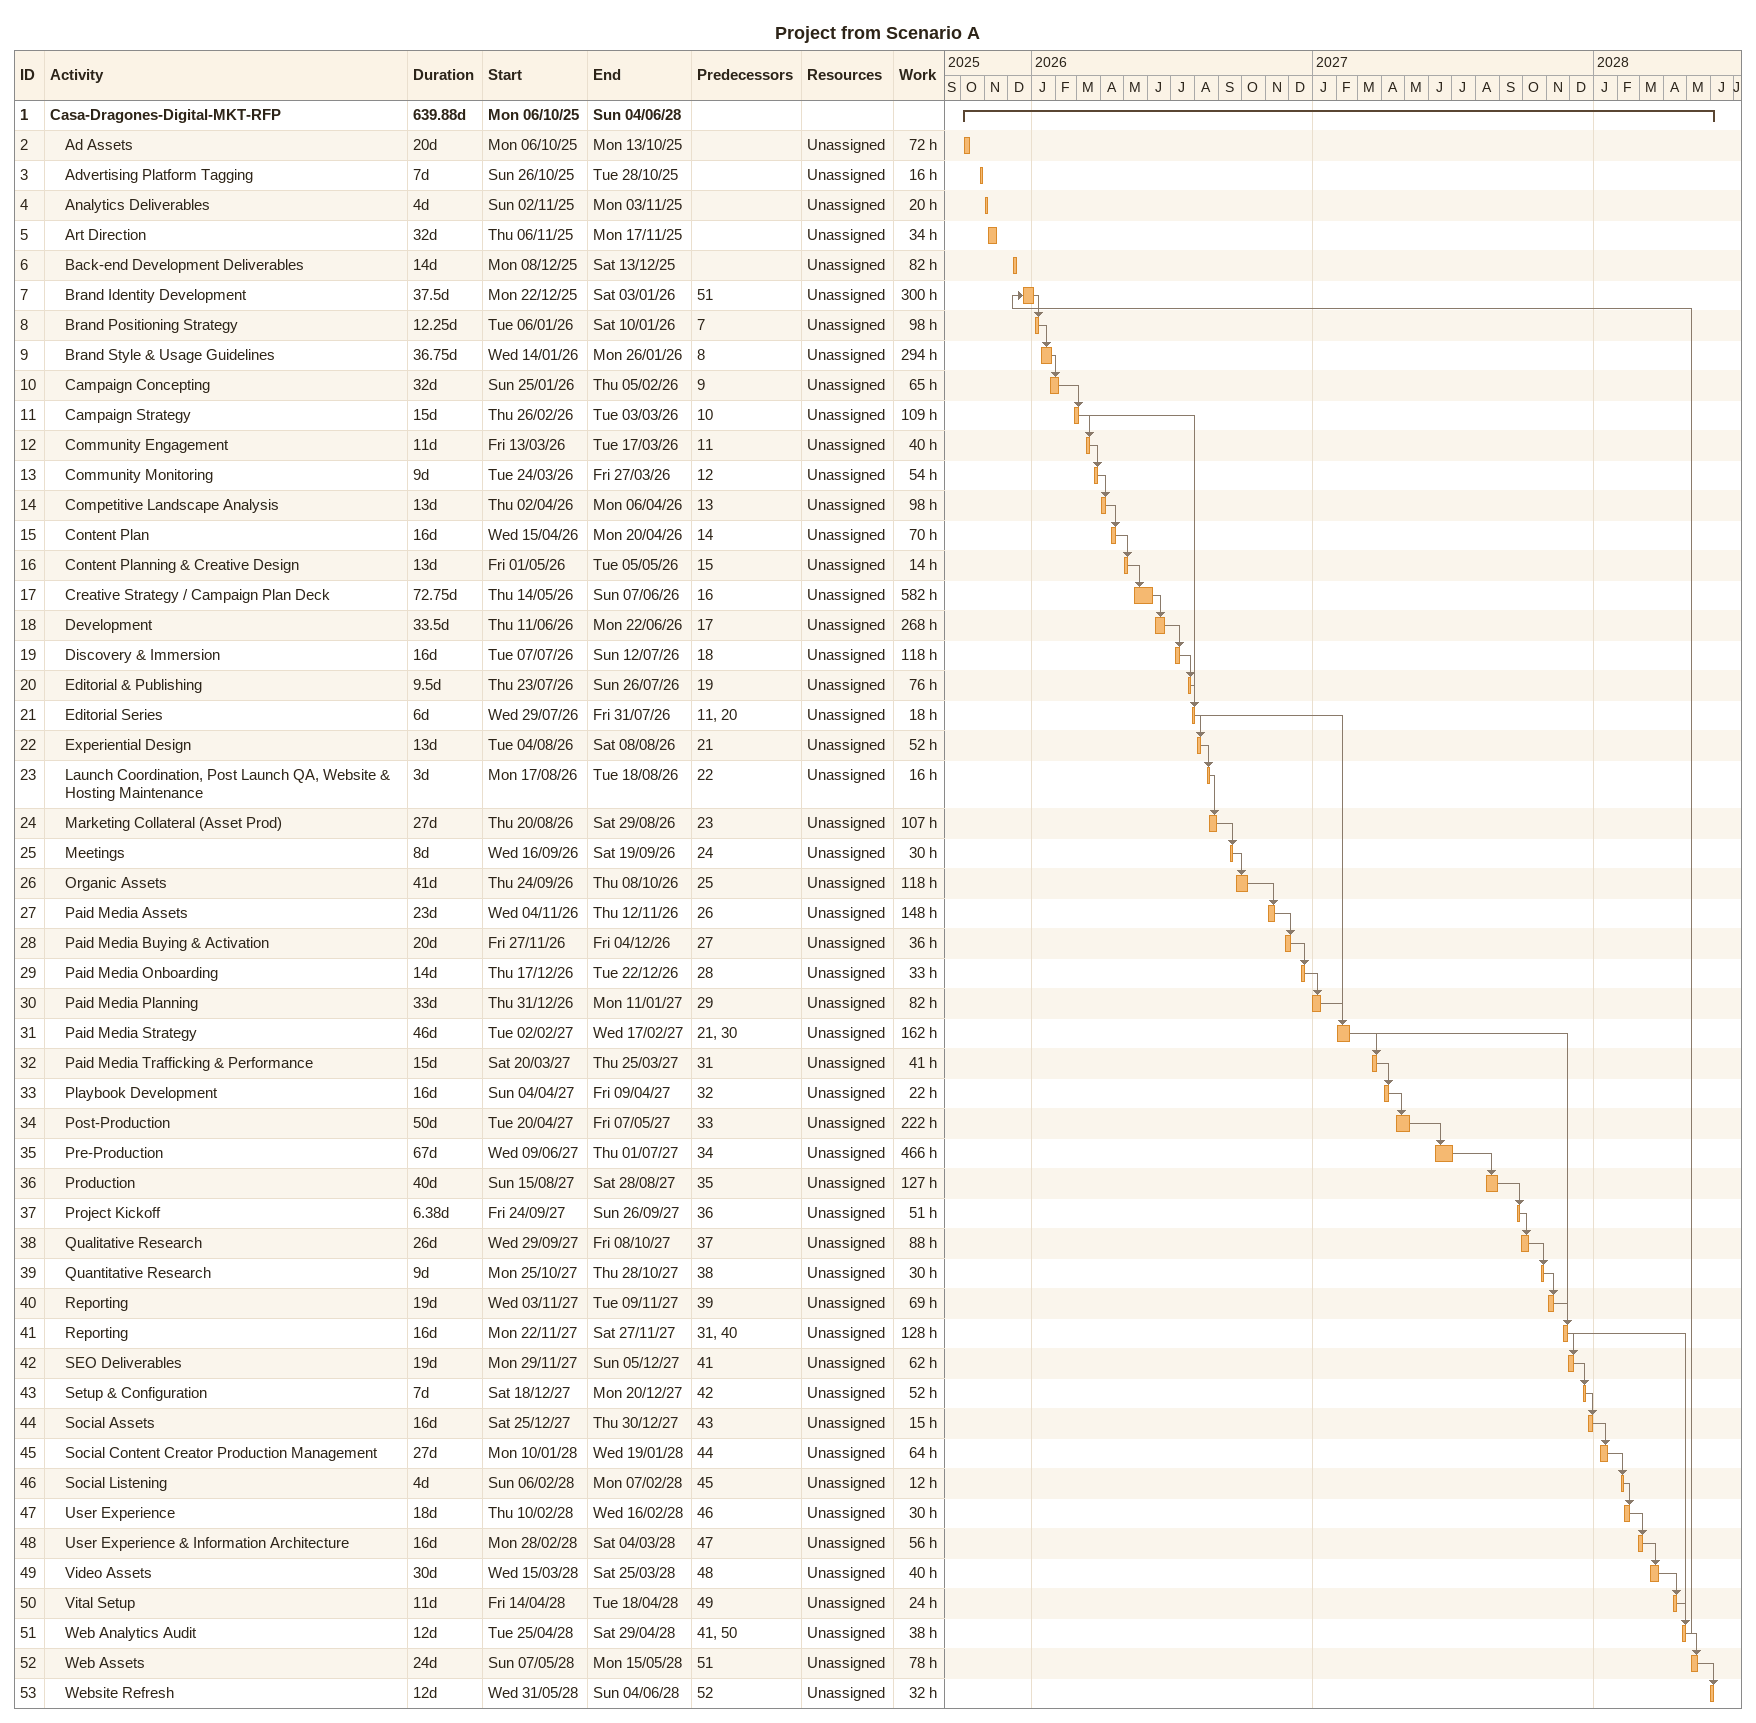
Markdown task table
Project from Scenario A

| ID | Level | Task | Duration | Start | Finish | Predecessors | Resources | Work (h) |
|---|---|---|---|---|---|---|---|---|
| 1 | 1 | **Casa-Dragones-Digital-MKT-RFP** | 639.88d | 2025-10-06 | 2028-06-04 |  |  |  |
| 2 | 2 | Ad Assets | 20d | 2025-10-06 | 2025-10-13 |  | Unassigned | 72 |
| 3 | 2 | Advertising Platform Tagging | 7d | 2025-10-26 | 2025-10-28 |  | Unassigned | 16 |
| 4 | 2 | Analytics Deliverables | 4d | 2025-11-02 | 2025-11-03 |  | Unassigned | 20 |
| 5 | 2 | Art Direction | 32d | 2025-11-06 | 2025-11-17 |  | Unassigned | 34 |
| 6 | 2 | Back-end Development Deliverables | 14d | 2025-12-08 | 2025-12-13 |  | Unassigned | 82 |
| 7 | 2 | Brand Identity Development | 37.5d | 2025-12-22 | 2026-01-03 | 51 | Unassigned | 300 |
| 8 | 2 | Brand Positioning Strategy | 12.25d | 2026-01-06 | 2026-01-10 | 7 | Unassigned | 98 |
| 9 | 2 | Brand Style & Usage Guidelines | 36.75d | 2026-01-14 | 2026-01-26 | 8 | Unassigned | 294 |
| 10 | 2 | Campaign Concepting | 32d | 2026-01-25 | 2026-02-05 | 9 | Unassigned | 65 |
| 11 | 2 | Campaign Strategy | 15d | 2026-02-26 | 2026-03-03 | 10 | Unassigned | 109 |
| 12 | 2 | Community Engagement | 11d | 2026-03-13 | 2026-03-17 | 11 | Unassigned | 40 |
| 13 | 2 | Community Monitoring | 9d | 2026-03-24 | 2026-03-27 | 12 | Unassigned | 54 |
| 14 | 2 | Competitive Landscape Analysis | 13d | 2026-04-02 | 2026-04-06 | 13 | Unassigned | 98 |
| 15 | 2 | Content Plan | 16d | 2026-04-15 | 2026-04-20 | 14 | Unassigned | 70 |
| 16 | 2 | Content Planning & Creative Design | 13d | 2026-05-01 | 2026-05-05 | 15 | Unassigned | 14 |
| 17 | 2 | Creative Strategy / Campaign Plan Deck | 72.75d | 2026-05-14 | 2026-06-07 | 16 | Unassigned | 582 |
| 18 | 2 | Development | 33.5d | 2026-06-11 | 2026-06-22 | 17 | Unassigned | 268 |
| 19 | 2 | Discovery & Immersion | 16d | 2026-07-07 | 2026-07-12 | 18 | Unassigned | 118 |
| 20 | 2 | Editorial & Publishing | 9.5d | 2026-07-23 | 2026-07-26 | 19 | Unassigned | 76 |
| 21 | 2 | Editorial Series | 6d | 2026-07-29 | 2026-07-31 | 11, 20 | Unassigned | 18 |
| 22 | 2 | Experiential Design | 13d | 2026-08-04 | 2026-08-08 | 21 | Unassigned | 52 |
| 23 | 2 | Launch Coordination, Post Launch QA, Website & Hosting Maintenance | 3d | 2026-08-17 | 2026-08-18 | 22 | Unassigned | 16 |
| 24 | 2 | Marketing Collateral (Asset Prod) | 27d | 2026-08-20 | 2026-08-29 | 23 | Unassigned | 107 |
| 25 | 2 | Meetings | 8d | 2026-09-16 | 2026-09-19 | 24 | Unassigned | 30 |
| 26 | 2 | Organic Assets | 41d | 2026-09-24 | 2026-10-08 | 25 | Unassigned | 118 |
| 27 | 2 | Paid Media Assets | 23d | 2026-11-04 | 2026-11-12 | 26 | Unassigned | 148 |
| 28 | 2 | Paid Media Buying & Activation | 20d | 2026-11-27 | 2026-12-04 | 27 | Unassigned | 36 |
| 29 | 2 | Paid Media Onboarding | 14d | 2026-12-17 | 2026-12-22 | 28 | Unassigned | 33 |
| 30 | 2 | Paid Media Planning | 33d | 2026-12-31 | 2027-01-11 | 29 | Unassigned | 82 |
| 31 | 2 | Paid Media Strategy | 46d | 2027-02-02 | 2027-02-17 | 21, 30 | Unassigned | 162 |
| 32 | 2 | Paid Media Trafficking & Performance | 15d | 2027-03-20 | 2027-03-25 | 31 | Unassigned | 41 |
| 33 | 2 | Playbook Development | 16d | 2027-04-04 | 2027-04-09 | 32 | Unassigned | 22 |
| 34 | 2 | Post-Production | 50d | 2027-04-20 | 2027-05-07 | 33 | Unassigned | 222 |
| 35 | 2 | Pre-Production | 67d | 2027-06-09 | 2027-07-01 | 34 | Unassigned | 466 |
| 36 | 2 | Production | 40d | 2027-08-15 | 2027-08-28 | 35 | Unassigned | 127 |
| 37 | 2 | Project Kickoff | 6.38d | 2027-09-24 | 2027-09-26 | 36 | Unassigned | 51 |
| 38 | 2 | Qualitative Research | 26d | 2027-09-29 | 2027-10-08 | 37 | Unassigned | 88 |
| 39 | 2 | Quantitative Research | 9d | 2027-10-25 | 2027-10-28 | 38 | Unassigned | 30 |
| 40 | 2 | Reporting | 19d | 2027-11-03 | 2027-11-09 | 39 | Unassigned | 69 |
| 41 | 2 | Reporting | 16d | 2027-11-22 | 2027-11-27 | 31, 40 | Unassigned | 128 |
| 42 | 2 | SEO Deliverables | 19d | 2027-11-29 | 2027-12-05 | 41 | Unassigned | 62 |
| 43 | 2 | Setup & Configuration | 7d | 2027-12-18 | 2027-12-20 | 42 | Unassigned | 52 |
| 44 | 2 | Social Assets | 16d | 2027-12-25 | 2027-12-30 | 43 | Unassigned | 15 |
| 45 | 2 | Social Content Creator Production Management | 27d | 2028-01-10 | 2028-01-19 | 44 | Unassigned | 64 |
| 46 | 2 | Social Listening | 4d | 2028-02-06 | 2028-02-07 | 45 | Unassigned | 12 |
| 47 | 2 | User Experience | 18d | 2028-02-10 | 2028-02-16 | 46 | Unassigned | 30 |
| 48 | 2 | User Experience & Information Architecture | 16d | 2028-02-28 | 2028-03-04 | 47 | Unassigned | 56 |
| 49 | 2 | Video Assets | 30d | 2028-03-15 | 2028-03-25 | 48 | Unassigned | 40 |
| 50 | 2 | Vital Setup | 11d | 2028-04-14 | 2028-04-18 | 49 | Unassigned | 24 |
| 51 | 2 | Web Analytics Audit | 12d | 2028-04-25 | 2028-04-29 | 41, 50 | Unassigned | 38 |
| 52 | 2 | Web Assets | 24d | 2028-05-07 | 2028-05-15 | 51 | Unassigned | 78 |
| 53 | 2 | Website Refresh | 12d | 2028-05-31 | 2028-06-04 | 52 | Unassigned | 32 |
